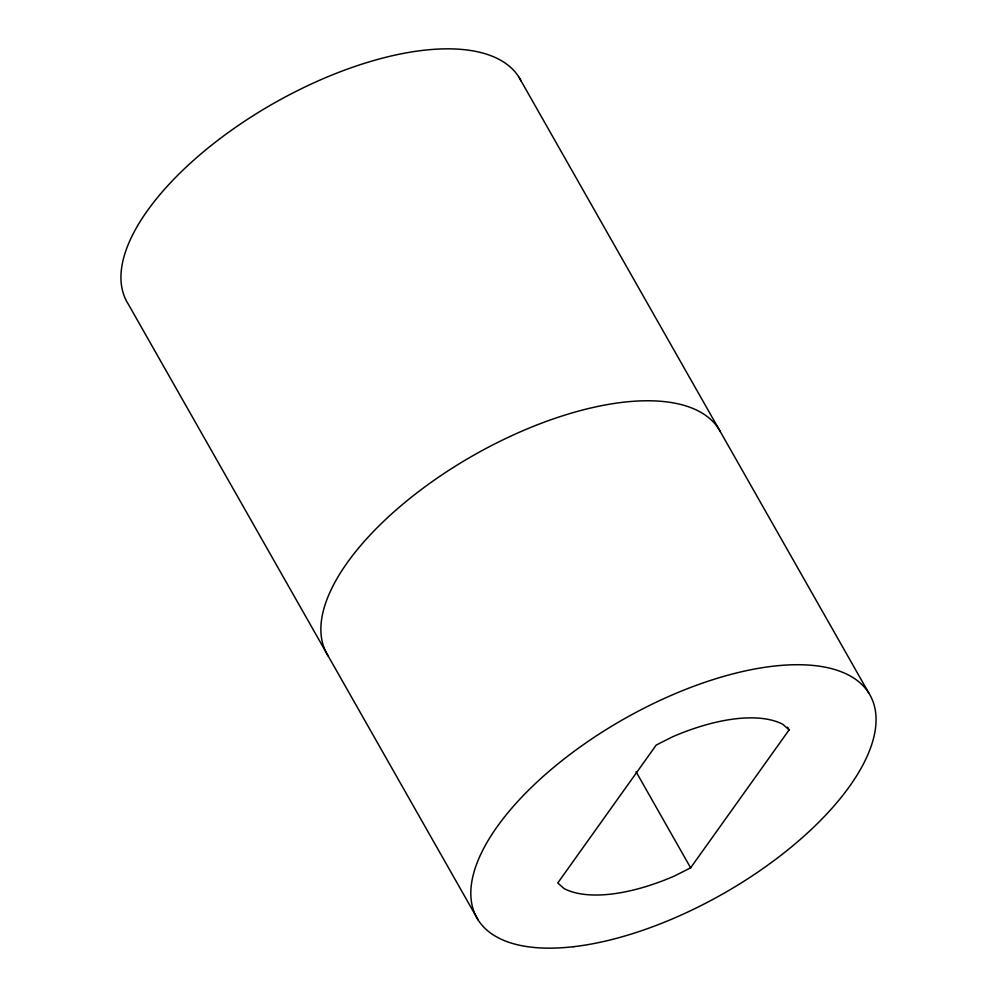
<?xml version="1.0" encoding="UTF-8"?>
<svg xmlns="http://www.w3.org/2000/svg" width="997" height="997" viewBox="0 0 997 997"><rect width="100%" height="100%" fill="white"/><g stroke="black" fill="none" stroke-linecap="round" stroke-linejoin="round"><path stroke-width="1.5" d="M789.113 729.891L782.695 724.233A141.213 62.786 -29.6 0 0 672.601 736.783L656.225 745.058L557.759 882.981L564.177 888.651A141.213 62.786 -29.6 0 0 674.271 876.101L690.634 867.826L789.113 729.891L787.58 727.187M518.938 77.155L868.811 693.04M636.049 771.728L690.634 867.826M478.062 919.845L128.189 303.96A225.945 100.46 -29.6 0 1 274.088 103.127A225.945 100.46 -29.6 0 1 521.082 80.944M328.125 655.901A225.945 100.46 -29.6 0 1 472.59 455.866A225.945 100.46 -29.6 0 1 720.333 431.589M573.275 946.726A225.945 100.46 -29.6 0 0 876.051 718.899A225.945 100.46 -29.6 0 0 570.969 753.695A225.945 100.46 -29.6 0 0 573.275 946.726"/></g></svg>
